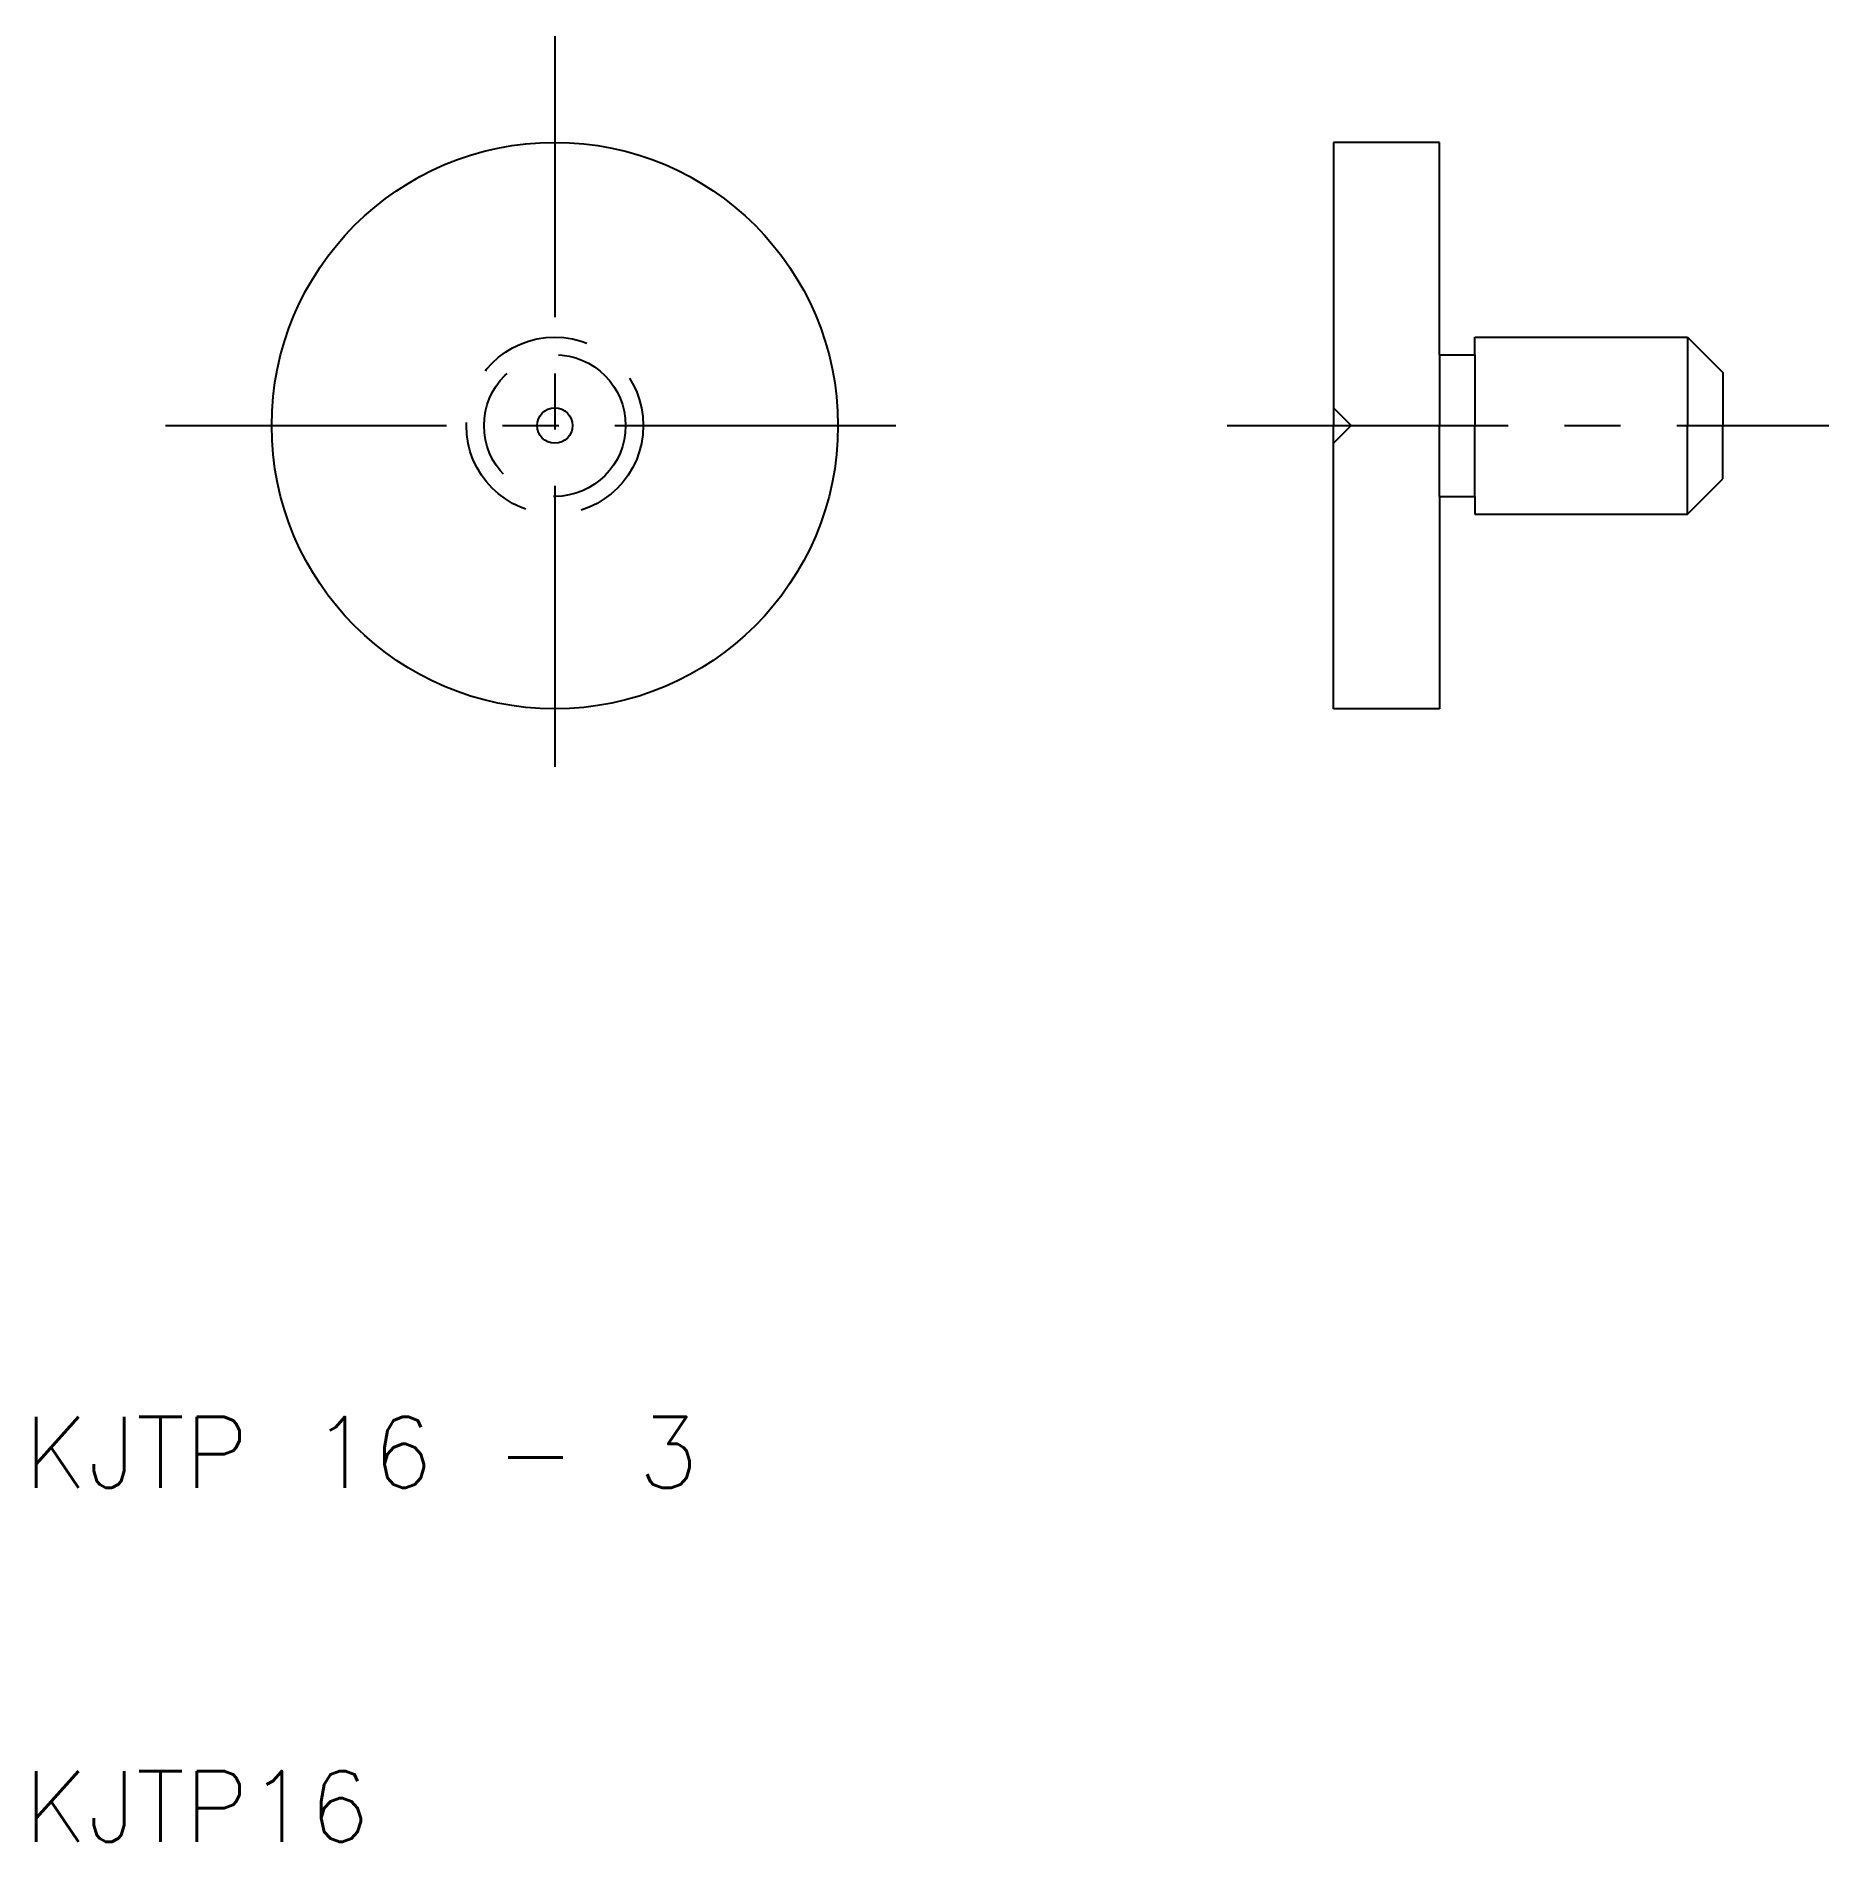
# Model space of a CAD drawing. Extents: x 10.3 to 61, y 10 to 61.
import ezdxf

# ---------------------------------------------------------------- set-up
doc = ezdxf.new("R2010")
doc.units = 0
doc.header["$LTSCALE"] = 0.25
doc.linetypes.add('CENTER', pattern=[50.8, 31.75, -6.35, 6.35, -6.35])
doc.linetypes.add('DASHED', pattern=[19.05, 12.7, -6.35])
doc.layers.get('0').update_dxf_attribs({"linetype": 'CONTINUOUS'})
doc.layers.add('CENTER', color=1, linetype='CENTER')
doc.styles.get("Standard").update_dxf_attribs({"font": 'txt.shx', "bigfont": 'extfont.shx'})

msp = doc.modelspace()

# ---------------------------------------------------------------- linework, layer by layer
for p, q in [((47, 58), (47, 50)), ((50, 58), (47, 58)), ((50, 52), (50, 58)), ((51, 52.5), (57, 52.5)), ((51, 52), (51, 52.5)), ((57, 52.5), (58, 51.5)), ((57, 52.5), (57, 50)), ((50, 52), (51, 52)), ((50, 52), (50, 50)), ((51, 52), (51, 50)), ((58, 51.5), (58, 50)), ((47, 42), (47, 50)), ((50, 48), (50, 50)), ((51, 48), (51, 50)), ((57, 47.5), (57, 50)), ((58, 48.5), (58, 50)), ((57, 47.5), (58, 48.5)), ((50, 48), (50, 42)), ((50, 48), (51, 48)), ((51, 48), (51, 47.5)), ((51, 47.5), (57, 47.5)), ((50, 42), (47, 42))]:
    msp.add_line(p, q)
at = {"color": 3, "linetype": 'DASHED'}
for q in [(47, 50.5), (47, 49.5)]:
    msp.add_line((47.5, 50), q, dxfattribs=at)
for radius in [8, 0.5]:
    msp.add_circle((25, 50), radius)
for radius in [2.5, 2]:
    msp.add_circle((25, 50), radius, dxfattribs=at)
at = {"layer": 'CENTER', "color": 1, "linetype": 'CENTER'}
for p, q in [((25, 61), (25, 39)), ((14, 50), (36, 50)), ((44, 50), (61, 50))]:
    msp.add_line(p, q, dxfattribs=at)

# ---------------------------------------------------------------- texts
for s, p in [('KJTP 16 - 3', (10, 20)), ('KJTP16', (10, 10))]:
    msp.add_text(s, height=2).set_placement(p)

doc.saveas('drawing.dxf')
